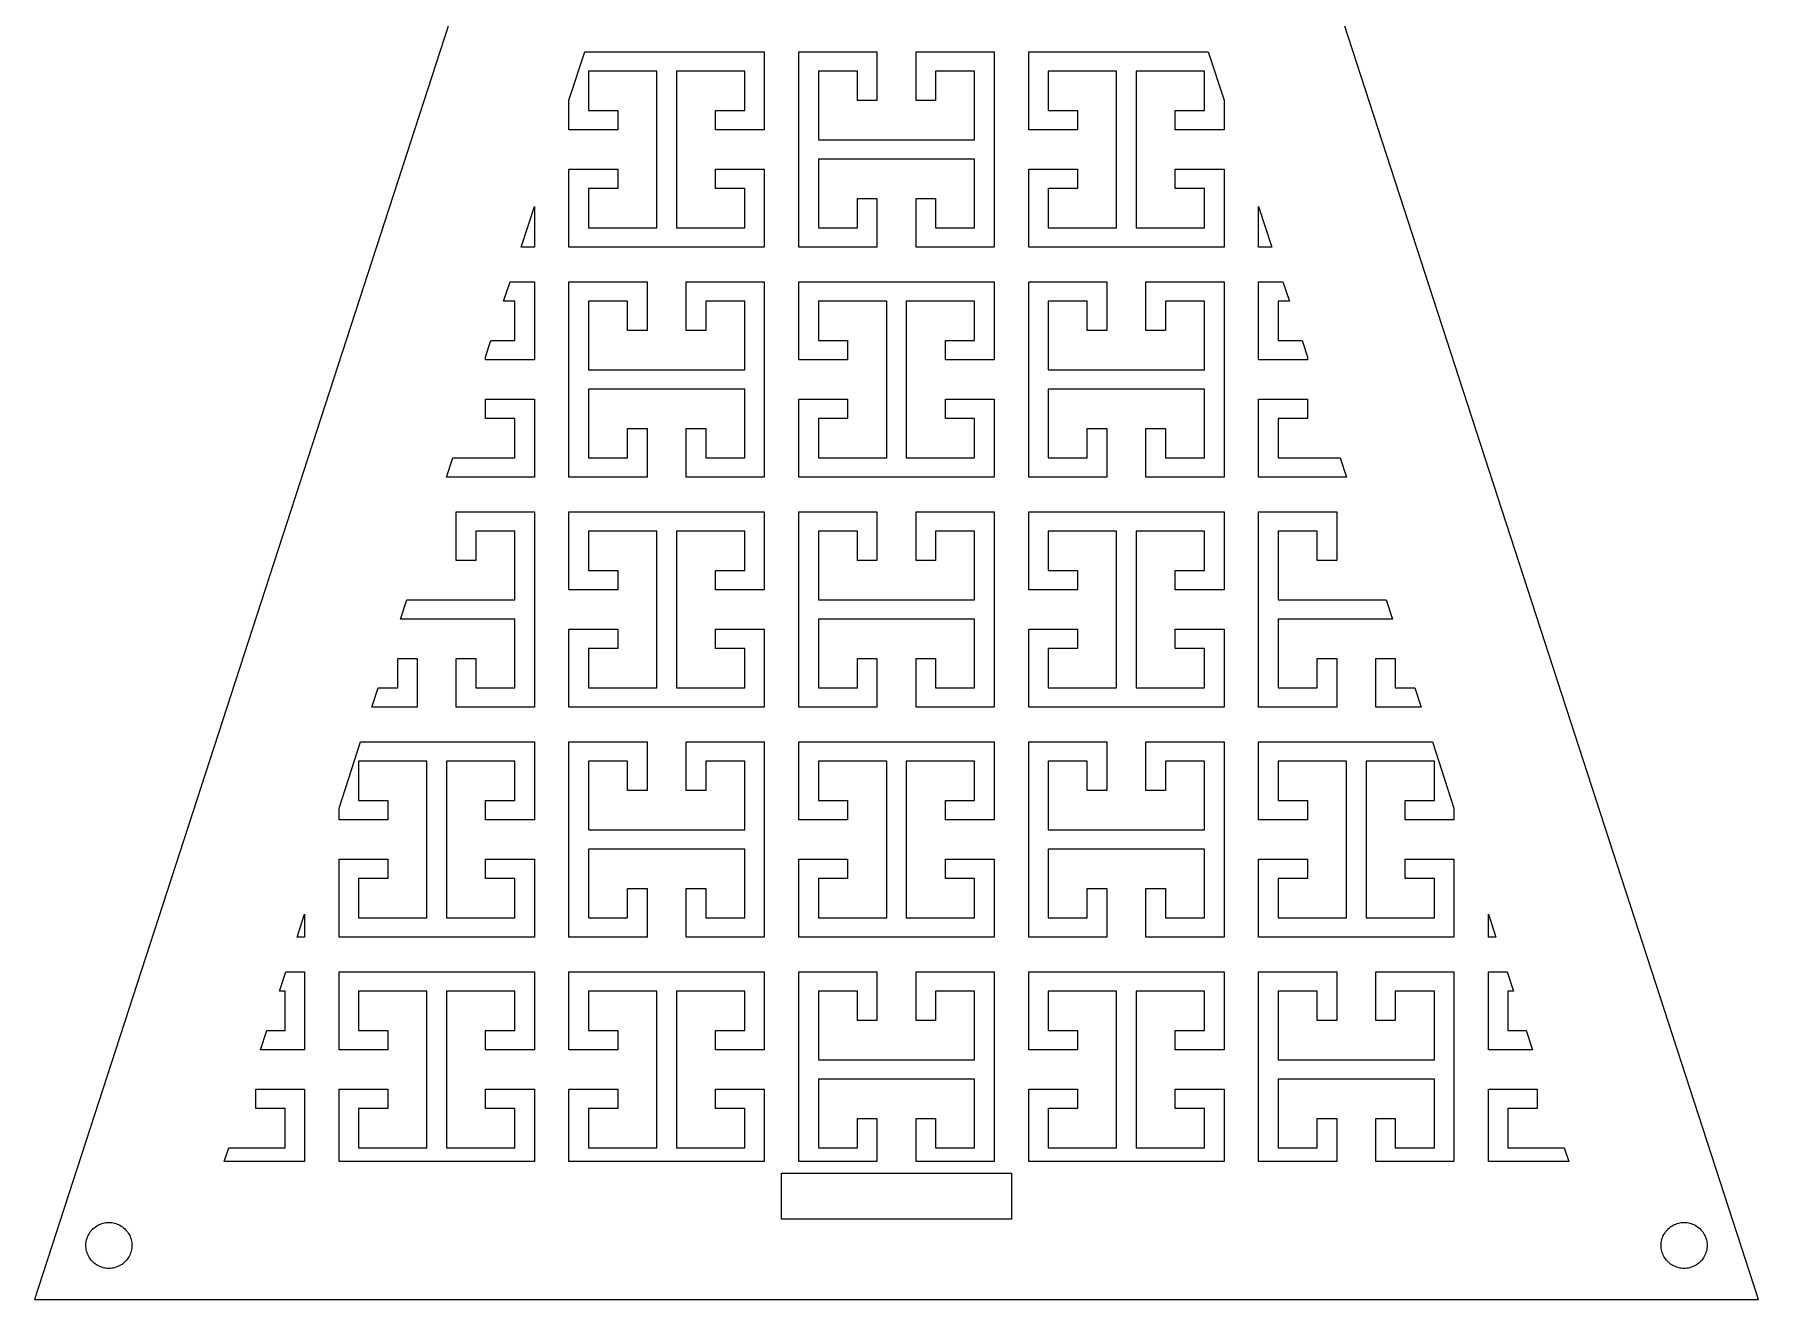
# Model space of a CAD drawing. Header units: metres. Extents: x -75 to 75, y 0 to 231.
# Drawn here: x -75 to 75, y 0 to 110 of the extents above; entities that cross this region are included whole.
import ezdxf

# ---------------------------------------------------------------- set-up
doc = ezdxf.new("R2010")
doc.units = ezdxf.units.M

msp = doc.modelspace()

# ---------------------------------------------------------------- linework, layer by layer
for p, q in [((0, 230.826), (-75, 0)), ((75, 0), (0, 230.826)), ((-28.4998, 104.28), (-27.1287, 108.5)), ((-27.1287, 108.5), (-11.4999, 108.5)), ((-11.4999, 108.5), (-11.4999, 101.7)), ((-8.49976, 91.4999), (-8.49976, 108.5)), ((-8.49976, 108.5), (-1.69983, 108.5)), ((-1.69983, 108.5), (-1.69983, 104.25)), ((1.69983, 104.25), (1.69983, 108.5)), ((1.69983, 108.5), (8.49976, 108.5)), ((8.49976, 108.5), (8.49976, 91.4999)), ((11.4999, 101.7), (11.4999, 108.5)), ((11.4999, 108.5), (27.1287, 108.5)), ((27.1287, 108.5), (28.4998, 104.28)), ((-20.8496, 106.8), (-26.7996, 106.8)), ((-26.7996, 106.8), (-26.7996, 103.4)), ((-20.8496, 93.2001), (-20.8496, 106.8)), ((-13.2001, 106.8), (-19.1501, 106.8)), ((-19.1501, 106.8), (-19.1501, 93.2001)), ((-13.2001, 103.4), (-13.2001, 106.8)), ((-3.39966, 106.8), (-6.79962, 106.8)), ((-6.79962, 106.8), (-6.79962, 100.85)), ((-3.39966, 104.25), (-3.39966, 106.8)), ((6.79962, 106.8), (3.39966, 106.8)), ((3.39966, 106.8), (3.39966, 104.25)), ((6.79962, 100.85), (6.79962, 106.8)), ((19.1501, 106.8), (13.2001, 106.8)), ((13.2001, 106.8), (13.2001, 103.4)), ((19.1501, 93.2001), (19.1501, 106.8)), ((26.7996, 106.8), (20.8496, 106.8)), ((20.8496, 106.8), (20.8496, 93.2001)), ((26.7996, 103.4), (26.7996, 106.8)), ((-28.4998, 101.7), (-28.4998, 104.28)), ((-1.69983, 104.25), (-3.39966, 104.25)), ((3.39966, 104.25), (1.69983, 104.25)), ((28.4998, 104.28), (28.4998, 101.7)), ((-26.7996, 103.4), (-24.2499, 103.4)), ((-24.2499, 103.4), (-24.2499, 101.7)), ((-15.7498, 101.7), (-15.7498, 103.4)), ((-15.7498, 103.4), (-13.2001, 103.4)), ((13.2001, 103.4), (15.7498, 103.4)), ((15.7498, 103.4), (15.7498, 101.7)), ((24.2499, 101.7), (24.2499, 103.4)), ((24.2499, 103.4), (26.7996, 103.4)), ((-24.2499, 101.7), (-28.4998, 101.7)), ((-11.4999, 101.7), (-15.7498, 101.7)), ((-6.79962, 100.85), (6.79962, 100.85)), ((15.7498, 101.7), (11.4999, 101.7)), ((28.4998, 101.7), (24.2499, 101.7)), ((6.79962, 99.1501), (-6.79962, 99.1501)), ((-6.79962, 99.1501), (-6.79962, 93.2001)), ((6.79962, 93.2001), (6.79962, 99.1501)), ((-28.4998, 91.4999), (-28.4998, 98.2999)), ((-28.4998, 98.2999), (-24.2499, 98.2999)), ((-24.2499, 98.2999), (-24.2499, 96.6)), ((-15.7498, 96.6), (-15.7498, 98.2999)), ((-15.7498, 98.2999), (-11.4999, 98.2999)), ((-11.4999, 98.2999), (-11.4999, 91.4999)), ((11.4999, 91.4999), (11.4999, 98.2999)), ((11.4999, 98.2999), (15.7498, 98.2999)), ((15.7498, 98.2999), (15.7498, 96.6)), ((24.2499, 96.6), (24.2499, 98.2999)), ((24.2499, 98.2999), (28.4998, 98.2999)), ((28.4998, 98.2999), (28.4998, 91.4999)), ((-24.2499, 96.6), (-26.7996, 96.6)), ((-26.7996, 96.6), (-26.7996, 93.2001)), ((-13.2001, 96.6), (-15.7498, 96.6)), ((-13.2001, 93.2001), (-13.2001, 96.6)), ((15.7498, 96.6), (13.2001, 96.6)), ((13.2001, 96.6), (13.2001, 93.2001)), ((26.7996, 96.6), (24.2499, 96.6)), ((26.7996, 93.2001), (26.7996, 96.6)), ((-32.6523, 91.4999), (-31.4999, 95.0466)), ((-31.4999, 95.0466), (-31.4999, 91.4999)), ((-3.39966, 93.2001), (-3.39966, 95.7498)), ((-3.39966, 95.7498), (-1.69983, 95.7498)), ((-1.69983, 95.7498), (-1.69983, 91.4999)), ((1.69983, 91.4999), (1.69983, 95.7498)), ((1.69983, 95.7498), (3.39966, 95.7498)), ((3.39966, 95.7498), (3.39966, 93.2001)), ((31.4999, 91.4999), (31.4999, 95.0466)), ((31.4999, 95.0466), (32.6523, 91.4999)), ((-26.7996, 93.2001), (-20.8496, 93.2001)), ((-19.1501, 93.2001), (-13.2001, 93.2001)), ((-6.79962, 93.2001), (-3.39966, 93.2001)), ((3.39966, 93.2001), (6.79962, 93.2001)), ((13.2001, 93.2001), (19.1501, 93.2001)), ((20.8496, 93.2001), (26.7996, 93.2001)), ((-31.4999, 91.4999), (-32.6523, 91.4999)), ((-11.4999, 91.4999), (-28.4998, 91.4999)), ((-1.69983, 91.4999), (-8.49976, 91.4999)), ((8.49976, 91.4999), (1.69983, 91.4999)), ((28.4998, 91.4999), (11.4999, 91.4999)), ((32.6523, 91.4999), (31.4999, 91.4999)), ((-34.1796, 86.7996), (-33.6271, 88.4998)), ((-33.6271, 88.4998), (-31.4999, 88.4998)), ((-31.4999, 88.4998), (-31.4999, 81.6998)), ((-28.4998, 71.4999), (-28.4998, 88.4998)), ((-28.4998, 88.4998), (-21.6998, 88.4998)), ((-21.6998, 88.4998), (-21.6998, 84.2499)), ((-18.2999, 84.2499), (-18.2999, 88.4998)), ((-18.2999, 88.4998), (-11.4999, 88.4998)), ((-11.4999, 88.4998), (-11.4999, 71.4999)), ((-8.49976, 81.6998), (-8.49976, 88.4998)), ((-8.49976, 88.4998), (8.49976, 88.4998)), ((8.49976, 88.4998), (8.49976, 81.6998)), ((11.4999, 71.4999), (11.4999, 88.4998)), ((11.4999, 88.4998), (18.2999, 88.4998)), ((18.2999, 88.4998), (18.2999, 84.2499)), ((21.6998, 84.2499), (21.6998, 88.4998)), ((21.6998, 88.4998), (28.4998, 88.4998)), ((28.4998, 88.4998), (28.4998, 71.4999)), ((31.4999, 81.6998), (31.4999, 88.4998)), ((31.4999, 88.4998), (33.6271, 88.4998)), ((33.6271, 88.4998), (34.1796, 86.7996)), ((-33.2001, 86.7996), (-34.1796, 86.7996)), ((-33.2001, 83.3997), (-33.2001, 86.7996)), ((-23.3997, 86.7996), (-26.7996, 86.7996)), ((-26.7996, 86.7996), (-26.7996, 80.8496)), ((-23.3997, 84.2499), (-23.3997, 86.7996)), ((-13.2001, 86.7996), (-16.6, 86.7996)), ((-16.6, 86.7996), (-16.6, 84.2499)), ((-13.2001, 80.8496), (-13.2001, 86.7996)), ((-0.84961, 86.7996), (-6.79962, 86.7996)), ((-6.79962, 86.7996), (-6.79962, 83.3997)), ((-0.84961, 73.2001), (-0.84961, 86.7996)), ((6.79962, 86.7996), (0.84961, 86.7996)), ((0.84961, 86.7996), (0.84961, 73.2001)), ((6.79962, 83.3997), (6.79962, 86.7996)), ((16.6, 86.7996), (13.2001, 86.7996)), ((13.2001, 86.7996), (13.2001, 80.8496)), ((16.6, 84.2499), (16.6, 86.7996)), ((26.7996, 86.7996), (23.3997, 86.7996)), ((23.3997, 86.7996), (23.3997, 84.2499)), ((26.7996, 80.8496), (26.7996, 86.7996)), ((34.1796, 86.7996), (33.2001, 86.7996)), ((33.2001, 86.7996), (33.2001, 83.3997)), ((-21.6998, 84.2499), (-23.3997, 84.2499)), ((-16.6, 84.2499), (-18.2999, 84.2499)), ((18.2999, 84.2499), (16.6, 84.2499)), ((23.3997, 84.2499), (21.6998, 84.2499)), ((-35.7498, 81.9668), (-35.2843, 83.3997)), ((-35.2843, 83.3997), (-33.2001, 83.3997)), ((-6.79962, 83.3997), (-4.24988, 83.3997)), ((-4.24988, 83.3997), (-4.24988, 81.6998)), ((4.24988, 81.6998), (4.24988, 83.3997)), ((4.24988, 83.3997), (6.79962, 83.3997)), ((33.2001, 83.3997), (35.2843, 83.3997)), ((35.2843, 83.3997), (35.7498, 81.9668)), ((-35.7498, 81.6998), (-35.7498, 81.9668)), ((-31.4999, 81.6998), (-35.7498, 81.6998)), ((-4.24988, 81.6998), (-8.49976, 81.6998)), ((8.49976, 81.6998), (4.24988, 81.6998)), ((35.7498, 81.6998), (31.4999, 81.6998)), ((35.7498, 81.9668), (35.7498, 81.6998)), ((-26.7996, 80.8496), (-13.2001, 80.8496)), ((13.2001, 80.8496), (26.7996, 80.8496)), ((-35.7498, 76.6), (-35.7498, 78.2999)), ((-35.7498, 78.2999), (-31.4999, 78.2999)), ((-31.4999, 78.2999), (-31.4999, 71.4999)), ((-13.2001, 79.1501), (-26.7996, 79.1501)), ((-26.7996, 79.1501), (-26.7996, 73.2001)), ((-13.2001, 73.2001), (-13.2001, 79.1501)), ((-8.49976, 71.4999), (-8.49976, 78.2999)), ((-8.49976, 78.2999), (-4.24988, 78.2999)), ((-4.24988, 78.2999), (-4.24988, 76.6)), ((4.24988, 76.6), (4.24988, 78.2999)), ((4.24988, 78.2999), (8.49976, 78.2999)), ((8.49976, 78.2999), (8.49976, 71.4999)), ((26.7996, 79.1501), (13.2001, 79.1501)), ((13.2001, 79.1501), (13.2001, 73.2001)), ((26.7996, 73.2001), (26.7996, 79.1501)), ((31.4999, 71.4999), (31.4999, 78.2999)), ((31.4999, 78.2999), (35.7498, 78.2999)), ((35.7498, 78.2999), (35.7498, 76.6)), ((-33.2001, 76.6), (-35.7498, 76.6)), ((-33.2001, 73.2001), (-33.2001, 76.6)), ((-4.24988, 76.6), (-6.79962, 76.6)), ((-6.79962, 76.6), (-6.79962, 73.2001)), ((6.79962, 76.6), (4.24988, 76.6)), ((6.79962, 73.2001), (6.79962, 76.6)), ((35.7498, 76.6), (33.2001, 76.6)), ((33.2001, 76.6), (33.2001, 73.2001)), ((-23.3997, 73.2001), (-23.3997, 75.7498)), ((-23.3997, 75.7498), (-21.6998, 75.7498)), ((-21.6998, 75.7498), (-21.6998, 71.4999)), ((-18.2999, 71.4999), (-18.2999, 75.7498)), ((-18.2999, 75.7498), (-16.6, 75.7498)), ((-16.6, 75.7498), (-16.6, 73.2001)), ((16.6, 73.2001), (16.6, 75.7498)), ((16.6, 75.7498), (18.2999, 75.7498)), ((18.2999, 75.7498), (18.2999, 71.4999)), ((21.6998, 71.4999), (21.6998, 75.7498)), ((21.6998, 75.7498), (23.3997, 75.7498)), ((23.3997, 75.7498), (23.3997, 73.2001)), ((-39.1507, 71.4999), (-38.5983, 73.2001)), ((-38.5983, 73.2001), (-33.2001, 73.2001)), ((-26.7996, 73.2001), (-23.3997, 73.2001)), ((-16.6, 73.2001), (-13.2001, 73.2001)), ((-6.79962, 73.2001), (-0.84961, 73.2001)), ((0.84961, 73.2001), (6.79962, 73.2001)), ((13.2001, 73.2001), (16.6, 73.2001)), ((23.3997, 73.2001), (26.7996, 73.2001)), ((33.2001, 73.2001), (38.5983, 73.2001)), ((38.5983, 73.2001), (39.1507, 71.4999)), ((-31.4999, 71.4999), (-39.1507, 71.4999)), ((-21.6998, 71.4999), (-28.4998, 71.4999)), ((-11.4999, 71.4999), (-18.2999, 71.4999)), ((8.49976, 71.4999), (-8.49976, 71.4999)), ((18.2999, 71.4999), (11.4999, 71.4999)), ((28.4998, 71.4999), (21.6998, 71.4999)), ((39.1507, 71.4999), (31.4999, 71.4999)), ((-38.2999, 64.2499), (-38.2999, 68.4998)), ((-38.2999, 68.4998), (-31.4999, 68.4998)), ((-31.4999, 68.4998), (-31.4999, 51.4999)), ((-28.4998, 61.6998), (-28.4998, 68.4998)), ((-28.4998, 68.4998), (-11.4999, 68.4998)), ((-11.4999, 68.4998), (-11.4999, 61.6998)), ((-8.49976, 51.4999), (-8.49976, 68.4998)), ((-8.49976, 68.4998), (-1.69983, 68.4998)), ((-1.69983, 68.4998), (-1.69983, 64.2499)), ((1.69983, 64.2499), (1.69983, 68.4998)), ((1.69983, 68.4998), (8.49976, 68.4998)), ((8.49976, 68.4998), (8.49976, 51.4999)), ((11.4999, 61.6998), (11.4999, 68.4998)), ((11.4999, 68.4998), (28.4998, 68.4998)), ((28.4998, 68.4998), (28.4998, 61.6998)), ((31.4999, 51.4999), (31.4999, 68.4998)), ((31.4999, 68.4998), (38.2999, 68.4998)), ((38.2999, 68.4998), (38.2999, 64.2499)), ((-33.2001, 66.7996), (-36.6, 66.7996)), ((-36.6, 66.7996), (-36.6, 64.2499)), ((-33.2001, 60.8496), (-33.2001, 66.7996)), ((-20.8496, 66.7996), (-26.7996, 66.7996)), ((-26.7996, 66.7996), (-26.7996, 63.3997)), ((-20.8496, 53.2001), (-20.8496, 66.7996)), ((-13.2001, 66.7996), (-19.1501, 66.7996)), ((-19.1501, 66.7996), (-19.1501, 53.2001)), ((-13.2001, 63.3997), (-13.2001, 66.7996)), ((-3.39966, 66.7996), (-6.79962, 66.7996)), ((-6.79962, 66.7996), (-6.79962, 60.8496)), ((-3.39966, 64.2499), (-3.39966, 66.7996)), ((6.79962, 66.7996), (3.39966, 66.7996)), ((3.39966, 66.7996), (3.39966, 64.2499)), ((6.79962, 60.8496), (6.79962, 66.7996)), ((19.1501, 66.7996), (13.2001, 66.7996)), ((13.2001, 66.7996), (13.2001, 63.3997)), ((19.1501, 53.2001), (19.1501, 66.7996)), ((26.7996, 66.7996), (20.8496, 66.7996)), ((20.8496, 66.7996), (20.8496, 53.2001)), ((26.7996, 63.3997), (26.7996, 66.7996)), ((36.6, 66.7996), (33.2001, 66.7996)), ((33.2001, 66.7996), (33.2001, 60.8496)), ((36.6, 64.2499), (36.6, 66.7996)), ((-36.6, 64.2499), (-38.2999, 64.2499)), ((-26.7996, 63.3997), (-24.2499, 63.3997)), ((-24.2499, 63.3997), (-24.2499, 61.6998)), ((-15.7498, 61.6998), (-15.7498, 63.3997)), ((-15.7498, 63.3997), (-13.2001, 63.3997)), ((-1.69983, 64.2499), (-3.39966, 64.2499)), ((3.39966, 64.2499), (1.69983, 64.2499)), ((13.2001, 63.3997), (15.7498, 63.3997)), ((15.7498, 63.3997), (15.7498, 61.6998)), ((24.2499, 61.6998), (24.2499, 63.3997)), ((24.2499, 63.3997), (26.7996, 63.3997)), ((38.2999, 64.2499), (36.6, 64.2499)), ((-24.2499, 61.6998), (-28.4998, 61.6998)), ((-11.4999, 61.6998), (-15.7498, 61.6998)), ((15.7498, 61.6998), (11.4999, 61.6998)), ((28.4998, 61.6998), (24.2499, 61.6998)), ((-43.1634, 59.1501), (-42.6112, 60.8496)), ((-42.6112, 60.8496), (-33.2001, 60.8496)), ((-6.79962, 60.8496), (6.79962, 60.8496)), ((33.2001, 60.8496), (42.6112, 60.8496)), ((42.6112, 60.8496), (43.1634, 59.1501)), ((-33.2001, 59.1501), (-43.1634, 59.1501)), ((-33.2001, 53.2001), (-33.2001, 59.1501)), ((6.79962, 59.1501), (-6.79962, 59.1501)), ((-6.79962, 59.1501), (-6.79962, 53.2001)), ((6.79962, 53.2001), (6.79962, 59.1501)), ((43.1634, 59.1501), (33.2001, 59.1501)), ((33.2001, 59.1501), (33.2001, 53.2001)), ((-28.4998, 51.4999), (-28.4998, 58.2999)), ((-28.4998, 58.2999), (-24.2499, 58.2999)), ((-24.2499, 58.2999), (-24.2499, 56.6)), ((-15.7498, 56.6), (-15.7498, 58.2999)), ((-15.7498, 58.2999), (-11.4999, 58.2999)), ((-11.4999, 58.2999), (-11.4999, 51.4999)), ((11.4999, 51.4999), (11.4999, 58.2999)), ((11.4999, 58.2999), (15.7498, 58.2999)), ((15.7498, 58.2999), (15.7498, 56.6)), ((24.2499, 56.6), (24.2499, 58.2999)), ((24.2499, 58.2999), (28.4998, 58.2999)), ((28.4998, 58.2999), (28.4998, 51.4999)), ((-43.3997, 53.2001), (-43.3997, 55.7498)), ((-43.3997, 55.7498), (-41.6998, 55.7498)), ((-41.6998, 55.7498), (-41.6998, 51.4999)), ((-38.2999, 51.4999), (-38.2999, 55.7498)), ((-38.2999, 55.7498), (-36.6, 55.7498)), ((-36.6, 55.7498), (-36.6, 53.2001)), ((-24.2499, 56.6), (-26.7996, 56.6)), ((-26.7996, 56.6), (-26.7996, 53.2001)), ((-13.2001, 56.6), (-15.7498, 56.6)), ((-13.2001, 53.2001), (-13.2001, 56.6)), ((-3.39966, 53.2001), (-3.39966, 55.7498)), ((-3.39966, 55.7498), (-1.69983, 55.7498)), ((-1.69983, 55.7498), (-1.69983, 51.4999)), ((1.69983, 51.4999), (1.69983, 55.7498)), ((1.69983, 55.7498), (3.39966, 55.7498)), ((3.39966, 55.7498), (3.39966, 53.2001)), ((15.7498, 56.6), (13.2001, 56.6)), ((13.2001, 56.6), (13.2001, 53.2001)), ((26.7996, 56.6), (24.2499, 56.6)), ((26.7996, 53.2001), (26.7996, 56.6)), ((36.6, 53.2001), (36.6, 55.7498)), ((36.6, 55.7498), (38.2999, 55.7498)), ((38.2999, 55.7498), (38.2999, 51.4999)), ((41.6998, 51.4999), (41.6998, 55.7498)), ((41.6998, 55.7498), (43.3997, 55.7498)), ((43.3997, 55.7498), (43.3997, 53.2001)), ((-45.6491, 51.4999), (-45.0967, 53.2001)), ((-45.0967, 53.2001), (-43.3997, 53.2001)), ((-36.6, 53.2001), (-33.2001, 53.2001)), ((-26.7996, 53.2001), (-20.8496, 53.2001)), ((-19.1501, 53.2001), (-13.2001, 53.2001)), ((-6.79962, 53.2001), (-3.39966, 53.2001)), ((3.39966, 53.2001), (6.79962, 53.2001)), ((13.2001, 53.2001), (19.1501, 53.2001)), ((20.8496, 53.2001), (26.7996, 53.2001)), ((33.2001, 53.2001), (36.6, 53.2001)), ((43.3997, 53.2001), (45.0967, 53.2001)), ((45.0967, 53.2001), (45.6491, 51.4999)), ((-41.6998, 51.4999), (-45.6491, 51.4999)), ((-31.4999, 51.4999), (-38.2999, 51.4999)), ((-11.4999, 51.4999), (-28.4998, 51.4999)), ((-1.69983, 51.4999), (-8.49976, 51.4999)), ((8.49976, 51.4999), (1.69983, 51.4999)), ((28.4998, 51.4999), (11.4999, 51.4999)), ((38.2999, 51.4999), (31.4999, 51.4999)), ((45.6491, 51.4999), (41.6998, 51.4999)), ((-48.4998, 42.7265), (-46.6239, 48.4998)), ((-46.6239, 48.4998), (-31.4999, 48.4998)), ((-31.4999, 48.4998), (-31.4999, 41.6998)), ((-28.4998, 31.4999), (-28.4998, 48.4998)), ((-28.4998, 48.4998), (-21.6998, 48.4998)), ((-21.6998, 48.4998), (-21.6998, 44.2499)), ((-18.2999, 44.2499), (-18.2999, 48.4998)), ((-18.2999, 48.4998), (-11.4999, 48.4998)), ((-11.4999, 48.4998), (-11.4999, 31.4999)), ((-8.49976, 41.6998), (-8.49976, 48.4998)), ((-8.49976, 48.4998), (8.49976, 48.4998)), ((8.49976, 48.4998), (8.49976, 41.6998)), ((11.4999, 31.4999), (11.4999, 48.4998)), ((11.4999, 48.4998), (18.2999, 48.4998)), ((18.2999, 48.4998), (18.2999, 44.2499)), ((21.6998, 44.2499), (21.6998, 48.4998)), ((21.6998, 48.4998), (28.4998, 48.4998)), ((28.4998, 48.4998), (28.4998, 31.4999)), ((31.4999, 41.6998), (31.4999, 48.4998)), ((31.4999, 48.4998), (46.6239, 48.4998)), ((46.6239, 48.4998), (48.4998, 42.7265)), ((-40.8496, 46.7996), (-46.7996, 46.7996)), ((-46.7996, 46.7996), (-46.7996, 43.3997)), ((-40.8496, 33.2001), (-40.8496, 46.7996)), ((-33.2001, 46.7996), (-39.1501, 46.7996)), ((-39.1501, 46.7996), (-39.1501, 33.2001)), ((-33.2001, 43.3997), (-33.2001, 46.7996)), ((-23.3997, 46.7996), (-26.7996, 46.7996)), ((-26.7996, 46.7996), (-26.7996, 40.8496)), ((-23.3997, 44.2499), (-23.3997, 46.7996)), ((-13.2001, 46.7996), (-16.6, 46.7996)), ((-16.6, 46.7996), (-16.6, 44.2499)), ((-13.2001, 40.8496), (-13.2001, 46.7996)), ((-0.84961, 46.7996), (-6.79962, 46.7996)), ((-6.79962, 46.7996), (-6.79962, 43.3997)), ((-0.84961, 33.2001), (-0.84961, 46.7996)), ((6.79962, 46.7996), (0.84961, 46.7996)), ((0.84961, 46.7996), (0.84961, 33.2001)), ((6.79962, 43.3997), (6.79962, 46.7996)), ((16.6, 46.7996), (13.2001, 46.7996)), ((13.2001, 46.7996), (13.2001, 40.8496)), ((16.6, 44.2499), (16.6, 46.7996)), ((26.7996, 46.7996), (23.3997, 46.7996)), ((23.3997, 46.7996), (23.3997, 44.2499)), ((26.7996, 40.8496), (26.7996, 46.7996)), ((39.1501, 46.7996), (33.2001, 46.7996)), ((33.2001, 46.7996), (33.2001, 43.3997)), ((39.1501, 33.2001), (39.1501, 46.7996)), ((46.7996, 46.7996), (40.8496, 46.7996)), ((40.8496, 46.7996), (40.8496, 33.2001)), ((46.7996, 43.3997), (46.7996, 46.7996)), ((-21.6998, 44.2499), (-23.3997, 44.2499)), ((-16.6, 44.2499), (-18.2999, 44.2499)), ((18.2999, 44.2499), (16.6, 44.2499)), ((23.3997, 44.2499), (21.6998, 44.2499)), ((-48.4998, 41.6998), (-48.4998, 42.7265)), ((-46.7996, 43.3997), (-44.2499, 43.3997)), ((-44.2499, 43.3997), (-44.2499, 41.6998)), ((-35.7498, 41.6998), (-35.7498, 43.3997)), ((-35.7498, 43.3997), (-33.2001, 43.3997)), ((-6.79962, 43.3997), (-4.24988, 43.3997)), ((-4.24988, 43.3997), (-4.24988, 41.6998)), ((4.24988, 41.6998), (4.24988, 43.3997)), ((4.24988, 43.3997), (6.79962, 43.3997)), ((33.2001, 43.3997), (35.7498, 43.3997)), ((35.7498, 43.3997), (35.7498, 41.6998)), ((44.2499, 41.6998), (44.2499, 43.3997)), ((44.2499, 43.3997), (46.7996, 43.3997)), ((48.4998, 42.7265), (48.4998, 41.6998)), ((-44.2499, 41.6998), (-48.4998, 41.6998)), ((-31.4999, 41.6998), (-35.7498, 41.6998)), ((-26.7996, 40.8496), (-13.2001, 40.8496)), ((-4.24988, 41.6998), (-8.49976, 41.6998)), ((8.49976, 41.6998), (4.24988, 41.6998)), ((13.2001, 40.8496), (26.7996, 40.8496)), ((35.7498, 41.6998), (31.4999, 41.6998)), ((48.4998, 41.6998), (44.2499, 41.6998)), ((-13.2001, 39.1501), (-26.7996, 39.1501)), ((-26.7996, 39.1501), (-26.7996, 33.2001)), ((-13.2001, 33.2001), (-13.2001, 39.1501)), ((26.7996, 39.1501), (13.2001, 39.1501)), ((13.2001, 39.1501), (13.2001, 33.2001)), ((26.7996, 33.2001), (26.7996, 39.1501)), ((-48.4998, 31.4999), (-48.4998, 38.2999)), ((-48.4998, 38.2999), (-44.2499, 38.2999)), ((-44.2499, 38.2999), (-44.2499, 36.6)), ((-35.7498, 36.6), (-35.7498, 38.2999)), ((-35.7498, 38.2999), (-31.4999, 38.2999)), ((-31.4999, 38.2999), (-31.4999, 31.4999)), ((-8.49976, 31.4999), (-8.49976, 38.2999)), ((-8.49976, 38.2999), (-4.24988, 38.2999)), ((-4.24988, 38.2999), (-4.24988, 36.6)), ((4.24988, 36.6), (4.24988, 38.2999)), ((4.24988, 38.2999), (8.49976, 38.2999)), ((8.49976, 38.2999), (8.49976, 31.4999)), ((31.4999, 31.4999), (31.4999, 38.2999)), ((31.4999, 38.2999), (35.7498, 38.2999)), ((35.7498, 38.2999), (35.7498, 36.6)), ((44.2499, 36.6), (44.2499, 38.2999)), ((44.2499, 38.2999), (48.4998, 38.2999)), ((48.4998, 38.2999), (48.4998, 31.4999)), ((-44.2499, 36.6), (-46.7996, 36.6)), ((-46.7996, 36.6), (-46.7996, 33.2001)), ((-33.2001, 36.6), (-35.7498, 36.6)), ((-33.2001, 33.2001), (-33.2001, 36.6)), ((-4.24988, 36.6), (-6.79962, 36.6)), ((-6.79962, 36.6), (-6.79962, 33.2001)), ((6.79962, 36.6), (4.24988, 36.6)), ((6.79962, 33.2001), (6.79962, 36.6)), ((35.7498, 36.6), (33.2001, 36.6)), ((33.2001, 36.6), (33.2001, 33.2001)), ((46.7996, 36.6), (44.2499, 36.6)), ((46.7996, 33.2001), (46.7996, 36.6)), ((-23.3997, 33.2001), (-23.3997, 35.7498)), ((-23.3997, 35.7498), (-21.6998, 35.7498)), ((-21.6998, 35.7498), (-21.6998, 31.4999)), ((-18.2999, 31.4999), (-18.2999, 35.7498)), ((-18.2999, 35.7498), (-16.6, 35.7498)), ((-16.6, 35.7498), (-16.6, 33.2001)), ((16.6, 33.2001), (16.6, 35.7498)), ((16.6, 35.7498), (18.2999, 35.7498)), ((18.2999, 35.7498), (18.2999, 31.4999)), ((21.6998, 31.4999), (21.6998, 35.7498)), ((21.6998, 35.7498), (23.3997, 35.7498)), ((23.3997, 35.7498), (23.3997, 33.2001)), ((-52.1475, 31.4999), (-51.4999, 33.4929)), ((-51.4999, 33.4929), (-51.4999, 31.4999)), ((-46.7996, 33.2001), (-40.8496, 33.2001)), ((-39.1501, 33.2001), (-33.2001, 33.2001)), ((-26.7996, 33.2001), (-23.3997, 33.2001)), ((-16.6, 33.2001), (-13.2001, 33.2001)), ((-6.79962, 33.2001), (-0.84961, 33.2001)), ((0.84961, 33.2001), (6.79962, 33.2001)), ((13.2001, 33.2001), (16.6, 33.2001)), ((23.3997, 33.2001), (26.7996, 33.2001)), ((33.2001, 33.2001), (39.1501, 33.2001)), ((40.8496, 33.2001), (46.7996, 33.2001)), ((51.4999, 31.4999), (51.4999, 33.4929)), ((51.4999, 33.4929), (52.1475, 31.4999)), ((-51.4999, 31.4999), (-52.1475, 31.4999)), ((-31.4999, 31.4999), (-48.4998, 31.4999)), ((-21.6998, 31.4999), (-28.4998, 31.4999)), ((-11.4999, 31.4999), (-18.2999, 31.4999)), ((8.49976, 31.4999), (-8.49976, 31.4999)), ((18.2999, 31.4999), (11.4999, 31.4999)), ((28.4998, 31.4999), (21.6998, 31.4999)), ((48.4998, 31.4999), (31.4999, 31.4999)), ((52.1475, 31.4999), (51.4999, 31.4999)), ((-53.6747, 26.7996), (-53.1223, 28.4998)), ((-53.1223, 28.4998), (-51.4999, 28.4998)), ((-51.4999, 28.4998), (-51.4999, 21.6998)), ((-48.4998, 21.6998), (-48.4998, 28.4998)), ((-48.4998, 28.4998), (-31.4999, 28.4998)), ((-31.4999, 28.4998), (-31.4999, 21.6998)), ((-28.4998, 21.6998), (-28.4998, 28.4998)), ((-28.4998, 28.4998), (-11.4999, 28.4998)), ((-11.4999, 28.4998), (-11.4999, 21.6998)), ((-8.49976, 12), (-8.49976, 28.4998)), ((-8.49976, 28.4998), (-1.69983, 28.4998)), ((-1.69983, 28.4998), (-1.69983, 24.2499)), ((1.69983, 24.2499), (1.69983, 28.4998)), ((1.69983, 28.4998), (8.49976, 28.4998)), ((8.49976, 28.4998), (8.49976, 12)), ((11.4999, 21.6998), (11.4999, 28.4998)), ((11.4999, 28.4998), (28.4998, 28.4998)), ((28.4998, 28.4998), (28.4998, 21.6998)), ((31.4999, 12), (31.4999, 28.4998)), ((31.4999, 28.4998), (38.2999, 28.4998)), ((38.2999, 28.4998), (38.2999, 24.2499)), ((41.6998, 24.2499), (41.6998, 28.4998)), ((41.6998, 28.4998), (48.4998, 28.4998)), ((48.4998, 28.4998), (48.4998, 12)), ((51.4999, 21.6998), (51.4999, 28.4998)), ((51.4999, 28.4998), (53.1223, 28.4998)), ((53.1223, 28.4998), (53.6747, 26.7996)), ((-53.2001, 26.7996), (-53.6747, 26.7996)), ((-53.2001, 23.3997), (-53.2001, 26.7996)), ((-40.8496, 26.7996), (-46.7996, 26.7996)), ((-46.7996, 26.7996), (-46.7996, 23.3997)), ((-40.8496, 13.2001), (-40.8496, 26.7996)), ((-33.2001, 26.7996), (-39.1501, 26.7996)), ((-39.1501, 26.7996), (-39.1501, 13.2001)), ((-33.2001, 23.3997), (-33.2001, 26.7996)), ((-20.8496, 26.7996), (-26.7996, 26.7996)), ((-26.7996, 26.7996), (-26.7996, 23.3997)), ((-20.8496, 13.2001), (-20.8496, 26.7996)), ((-13.2001, 26.7996), (-19.1501, 26.7996)), ((-19.1501, 26.7996), (-19.1501, 13.2001)), ((-13.2001, 23.3997), (-13.2001, 26.7996)), ((-3.39966, 26.7996), (-6.79962, 26.7996)), ((-6.79962, 26.7996), (-6.79962, 20.8496)), ((-3.39966, 24.2499), (-3.39966, 26.7996)), ((6.79962, 26.7996), (3.39966, 26.7996)), ((3.39966, 26.7996), (3.39966, 24.2499)), ((6.79962, 20.8496), (6.79962, 26.7996)), ((19.1501, 26.7996), (13.2001, 26.7996)), ((13.2001, 26.7996), (13.2001, 23.3997)), ((19.1501, 13.2001), (19.1501, 26.7996)), ((26.7996, 26.7996), (20.8496, 26.7996)), ((20.8496, 26.7996), (20.8496, 13.2001)), ((26.7996, 23.3997), (26.7996, 26.7996)), ((36.6, 26.7996), (33.2001, 26.7996)), ((33.2001, 26.7996), (33.2001, 20.8496)), ((36.6, 24.2499), (36.6, 26.7996)), ((46.7996, 26.7996), (43.3997, 26.7996)), ((43.3997, 26.7996), (43.3997, 24.2499)), ((46.7996, 20.8496), (46.7996, 26.7996)), ((53.6747, 26.7996), (53.2001, 26.7996)), ((53.2001, 26.7996), (53.2001, 23.3997)), ((-1.69983, 24.2499), (-3.39966, 24.2499)), ((3.39966, 24.2499), (1.69983, 24.2499)), ((38.2999, 24.2499), (36.6, 24.2499)), ((43.3997, 24.2499), (41.6998, 24.2499)), ((-55.3317, 21.6998), (-54.7794, 23.3997)), ((-54.7794, 23.3997), (-53.2001, 23.3997)), ((-46.7996, 23.3997), (-44.2499, 23.3997)), ((-44.2499, 23.3997), (-44.2499, 21.6998)), ((-35.7498, 21.6998), (-35.7498, 23.3997)), ((-35.7498, 23.3997), (-33.2001, 23.3997)), ((-26.7996, 23.3997), (-24.2499, 23.3997)), ((-24.2499, 23.3997), (-24.2499, 21.6998)), ((-15.7498, 21.6998), (-15.7498, 23.3997)), ((-15.7498, 23.3997), (-13.2001, 23.3997)), ((13.2001, 23.3997), (15.7498, 23.3997)), ((15.7498, 23.3997), (15.7498, 21.6998)), ((24.2499, 21.6998), (24.2499, 23.3997)), ((24.2499, 23.3997), (26.7996, 23.3997)), ((53.2001, 23.3997), (54.7794, 23.3997)), ((54.7794, 23.3997), (55.3317, 21.6998)), ((-51.4999, 21.6998), (-55.3317, 21.6998)), ((-44.2499, 21.6998), (-48.4998, 21.6998)), ((-31.4999, 21.6998), (-35.7498, 21.6998)), ((-24.2499, 21.6998), (-28.4998, 21.6998)), ((-11.4999, 21.6998), (-15.7498, 21.6998)), ((15.7498, 21.6998), (11.4999, 21.6998)), ((28.4998, 21.6998), (24.2499, 21.6998)), ((55.3317, 21.6998), (51.4999, 21.6998)), ((-6.79962, 20.8496), (6.79962, 20.8496)), ((33.2001, 20.8496), (46.7996, 20.8496)), ((-55.7498, 16.6), (-55.7498, 18.2999)), ((-55.7498, 18.2999), (-51.4999, 18.2999)), ((-51.4999, 18.2999), (-51.4999, 12)), ((-48.4998, 12), (-48.4998, 18.2999)), ((-48.4998, 18.2999), (-44.2499, 18.2999)), ((-44.2499, 18.2999), (-44.2499, 16.6)), ((-35.7498, 16.6), (-35.7498, 18.2999)), ((-35.7498, 18.2999), (-31.4999, 18.2999)), ((-31.4999, 18.2999), (-31.4999, 12)), ((-28.4998, 12), (-28.4998, 18.2999)), ((-28.4998, 18.2999), (-24.2499, 18.2999)), ((-24.2499, 18.2999), (-24.2499, 16.6)), ((-15.7498, 16.6), (-15.7498, 18.2999)), ((-15.7498, 18.2999), (-11.4999, 18.2999)), ((-11.4999, 18.2999), (-11.4999, 12)), ((6.79962, 19.1501), (-6.79962, 19.1501)), ((-6.79962, 19.1501), (-6.79962, 13.2001)), ((6.79962, 13.2001), (6.79962, 19.1501)), ((11.4999, 12), (11.4999, 18.2999)), ((11.4999, 18.2999), (15.7498, 18.2999)), ((15.7498, 18.2999), (15.7498, 16.6)), ((24.2499, 16.6), (24.2499, 18.2999)), ((24.2499, 18.2999), (28.4998, 18.2999)), ((28.4998, 18.2999), (28.4998, 12)), ((46.7996, 19.1501), (33.2001, 19.1501)), ((33.2001, 19.1501), (33.2001, 13.2001)), ((46.7996, 13.2001), (46.7996, 19.1501)), ((51.4999, 12), (51.4999, 18.2999)), ((51.4999, 18.2999), (55.7498, 18.2999)), ((55.7498, 18.2999), (55.7498, 16.6)), ((-53.2001, 16.6), (-55.7498, 16.6)), ((-53.2001, 13.2001), (-53.2001, 16.6)), ((-44.2499, 16.6), (-46.7996, 16.6)), ((-46.7996, 16.6), (-46.7996, 13.2001)), ((-33.2001, 16.6), (-35.7498, 16.6)), ((-33.2001, 13.2001), (-33.2001, 16.6)), ((-24.2499, 16.6), (-26.7996, 16.6)), ((-26.7996, 16.6), (-26.7996, 13.2001)), ((-13.2001, 16.6), (-15.7498, 16.6)), ((-13.2001, 13.2001), (-13.2001, 16.6)), ((15.7498, 16.6), (13.2001, 16.6)), ((13.2001, 16.6), (13.2001, 13.2001)), ((26.7996, 16.6), (24.2499, 16.6)), ((26.7996, 13.2001), (26.7996, 16.6)), ((55.7498, 16.6), (53.2001, 16.6)), ((53.2001, 16.6), (53.2001, 13.2001)), ((-3.39966, 13.2001), (-3.39966, 15.7498)), ((-3.39966, 15.7498), (-1.69983, 15.7498)), ((-1.69983, 15.7498), (-1.69983, 12)), ((1.69983, 12), (1.69983, 15.7498)), ((1.69983, 15.7498), (3.39966, 15.7498)), ((3.39966, 15.7498), (3.39966, 13.2001)), ((36.6, 13.2001), (36.6, 15.7498)), ((36.6, 15.7498), (38.2999, 15.7498)), ((38.2999, 15.7498), (38.2999, 12)), ((41.6998, 12), (41.6998, 15.7498)), ((41.6998, 15.7498), (43.3997, 15.7498)), ((43.3997, 15.7498), (43.3997, 13.2001)), ((-58.4834, 12), (-58.0935, 13.2001)), ((-51.4999, 12), (-58.4834, 12)), ((-58.0935, 13.2001), (-53.2001, 13.2001)), ((-31.4999, 12), (-48.4998, 12)), ((-46.7996, 13.2001), (-40.8496, 13.2001)), ((-39.1501, 13.2001), (-33.2001, 13.2001)), ((-11.4999, 12), (-28.4998, 12)), ((-26.7996, 13.2001), (-20.8496, 13.2001)), ((-19.1501, 13.2001), (-13.2001, 13.2001)), ((-1.69983, 12), (-8.49976, 12)), ((-6.79962, 13.2001), (-3.39966, 13.2001)), ((8.49976, 12), (1.69983, 12)), ((3.39966, 13.2001), (6.79962, 13.2001)), ((28.4998, 12), (11.4999, 12)), ((13.2001, 13.2001), (19.1501, 13.2001)), ((20.8496, 13.2001), (26.7996, 13.2001)), ((38.2999, 12), (31.4999, 12)), ((33.2001, 13.2001), (36.6, 13.2001)), ((48.4998, 12), (41.6998, 12)), ((43.3997, 13.2001), (46.7996, 13.2001)), ((58.4834, 12), (51.4999, 12)), ((53.2001, 13.2001), (58.0935, 13.2001)), ((58.0935, 13.2001), (58.4834, 12)), ((-10, 7), (-10, 11)), ((-10, 11), (10, 11)), ((10, 11), (10, 7)), ((-70.0689, 5.97713), (-69.9858, 6.07137)), ((-69.9858, 6.07137), (-69.897, 6.16022)), ((-69.897, 6.16022), (-69.8027, 6.2433)), ((-69.8027, 6.2433), (-69.7034, 6.32031)), ((-69.7034, 6.32031), (-69.5995, 6.39093)), ((-69.5995, 6.39093), (-69.4914, 6.4549)), ((-69.4914, 6.4549), (-69.3794, 6.51193)), ((-69.3794, 6.51193), (-69.2641, 6.56183)), ((-69.2641, 6.56183), (-69.1459, 6.60439)), ((-69.1459, 6.60439), (-69.0252, 6.63943)), ((-69.0252, 6.63943), (-68.9026, 6.66685)), ((-68.9026, 6.66685), (-68.7785, 6.68651)), ((-68.7785, 6.68651), (-68.6534, 6.69833)), ((-68.6534, 6.69833), (-68.5279, 6.70227)), ((-68.5279, 6.70227), (-68.4023, 6.69833)), ((-68.4023, 6.69833), (-68.2772, 6.68651)), ((-68.2772, 6.68651), (-68.1531, 6.66685)), ((-68.1531, 6.66685), (-68.0305, 6.63943)), ((-68.0305, 6.63943), (-67.9098, 6.60439)), ((-67.9098, 6.60439), (-67.7916, 6.56183)), ((-67.7916, 6.56183), (-67.6763, 6.51193)), ((-67.6763, 6.51193), (-67.5643, 6.4549)), ((-67.5643, 6.4549), (-67.4562, 6.39093)), ((-67.4562, 6.39093), (-67.3523, 6.32031)), ((-67.3523, 6.32031), (-67.253, 6.2433)), ((-67.253, 6.2433), (-67.1588, 6.16022)), ((-67.1588, 6.16022), (-67.0699, 6.07137)), ((-67.0699, 6.07137), (-66.9868, 5.97713)), ((10, 7), (-10, 7)), ((66.9868, 5.97713), (67.0699, 6.07137)), ((67.0699, 6.07137), (67.1588, 6.16022)), ((67.1588, 6.16022), (67.253, 6.2433)), ((67.253, 6.2433), (67.3523, 6.32031)), ((67.3523, 6.32031), (67.4562, 6.39093)), ((67.4562, 6.39093), (67.5643, 6.4549)), ((67.5643, 6.4549), (67.6763, 6.51193)), ((67.6763, 6.51193), (67.7916, 6.56183)), ((67.7916, 6.56183), (67.9098, 6.60439)), ((67.9098, 6.60439), (68.0305, 6.63943)), ((68.0305, 6.63943), (68.1531, 6.66685)), ((68.1531, 6.66685), (68.2772, 6.68651)), ((68.2772, 6.68651), (68.4023, 6.69833)), ((68.4023, 6.69833), (68.5279, 6.70227)), ((68.5279, 6.70227), (68.6534, 6.69833)), ((68.6534, 6.69833), (68.7785, 6.68651)), ((68.7785, 6.68651), (68.9026, 6.66685)), ((68.9026, 6.66685), (69.0252, 6.63943)), ((69.0252, 6.63943), (69.1459, 6.60439)), ((69.1459, 6.60439), (69.2641, 6.56183)), ((69.2641, 6.56183), (69.3794, 6.51193)), ((69.3794, 6.51193), (69.4914, 6.4549)), ((69.4914, 6.4549), (69.5995, 6.39093)), ((69.5995, 6.39093), (69.7034, 6.32031)), ((69.7034, 6.32031), (69.8027, 6.2433)), ((69.8027, 6.2433), (69.897, 6.16022)), ((69.897, 6.16022), (69.9858, 6.07137)), ((69.9858, 6.07137), (70.0689, 5.97713)), ((-70.5279, 4.70227), (-70.5239, 4.82785)), ((-70.5239, 4.57669), (-70.5279, 4.70227)), ((-70.5239, 4.82785), (-70.5121, 4.95294)), ((-70.5121, 4.45161), (-70.5239, 4.57669)), ((-70.5121, 4.95294), (-70.4924, 5.07704)), ((-70.4924, 5.07704), (-70.465, 5.19966)), ((-70.465, 5.19966), (-70.43, 5.32031)), ((-70.43, 5.32031), (-70.3874, 5.43852)), ((-70.3874, 5.43852), (-70.3375, 5.55383)), ((-70.3375, 5.55383), (-70.2805, 5.66579)), ((-70.2805, 5.66579), (-70.2165, 5.77393)), ((-70.2165, 5.77393), (-70.1459, 5.87784)), ((-70.1459, 5.87784), (-70.0689, 5.97713)), ((-66.9868, 5.97713), (-66.9098, 5.87784)), ((-66.9098, 5.87784), (-66.8392, 5.77393)), ((-66.8392, 5.77393), (-66.7752, 5.66579)), ((-66.7752, 5.66579), (-66.7182, 5.55383)), ((-66.7182, 5.55383), (-66.6683, 5.43852)), ((-66.6683, 5.43852), (-66.6257, 5.32031)), ((-66.6257, 5.32031), (-66.5907, 5.19966)), ((-66.5907, 5.19966), (-66.5633, 5.07704)), ((-66.5633, 5.07704), (-66.5436, 4.95294)), ((-66.5436, 4.95294), (-66.5318, 4.82785)), ((-66.5318, 4.57669), (-66.5436, 4.45161)), ((-66.5318, 4.82785), (-66.5279, 4.70227)), ((-66.5279, 4.70227), (-66.5318, 4.57669)), ((66.5279, 4.70227), (66.5318, 4.82785)), ((66.5318, 4.57669), (66.5279, 4.70227)), ((66.5318, 4.82785), (66.5436, 4.95294)), ((66.5436, 4.45161), (66.5318, 4.57669)), ((66.5436, 4.95294), (66.5633, 5.07704)), ((66.5633, 5.07704), (66.5907, 5.19966)), ((66.5907, 5.19966), (66.6257, 5.32031)), ((66.6257, 5.32031), (66.6683, 5.43852)), ((66.6683, 5.43852), (66.7182, 5.55383)), ((66.7182, 5.55383), (66.7752, 5.66579)), ((66.7752, 5.66579), (66.8392, 5.77393)), ((66.8392, 5.77393), (66.9098, 5.87784)), ((66.9098, 5.87784), (66.9868, 5.97713)), ((70.0689, 5.97713), (70.1459, 5.87784)), ((70.1459, 5.87784), (70.2165, 5.77393)), ((70.2165, 5.77393), (70.2805, 5.66579)), ((70.2805, 5.66579), (70.3375, 5.55383)), ((70.3375, 5.55383), (70.3874, 5.43852)), ((70.3874, 5.43852), (70.43, 5.32031)), ((70.43, 5.32031), (70.465, 5.19966)), ((70.465, 5.19966), (70.4924, 5.07704)), ((70.4924, 5.07704), (70.5121, 4.95294)), ((70.5121, 4.95294), (70.5239, 4.82785)), ((70.5239, 4.57669), (70.5121, 4.45161)), ((70.5239, 4.82785), (70.5279, 4.70227)), ((70.5279, 4.70227), (70.5239, 4.57669)), ((-70.4924, 4.32751), (-70.5121, 4.45161)), ((-70.465, 4.2049), (-70.4924, 4.32751)), ((-70.43, 4.08424), (-70.465, 4.2049)), ((-70.3874, 3.96602), (-70.43, 4.08424)), ((-70.3375, 3.85072), (-70.3874, 3.96602)), ((-70.2805, 3.73877), (-70.3375, 3.85072)), ((-70.2165, 3.63062), (-70.2805, 3.73877)), ((-70.1459, 3.5267), (-70.2165, 3.63062)), ((-70.0689, 3.42743), (-70.1459, 3.5267)), ((-69.9858, 3.33318), (-70.0689, 3.42743)), ((-69.897, 3.24434), (-69.9858, 3.33318)), ((-69.8027, 3.16125), (-69.897, 3.24434)), ((-69.7034, 3.08424), (-69.8027, 3.16125)), ((-69.5995, 3.01363), (-69.7034, 3.08424)), ((-69.4914, 2.94966), (-69.5995, 3.01363)), ((-67.4562, 3.01363), (-67.5643, 2.94966)), ((-67.3523, 3.08424), (-67.4562, 3.01363)), ((-67.253, 3.16125), (-67.3523, 3.08424)), ((-67.1588, 3.24434), (-67.253, 3.16125)), ((-67.0699, 3.33318), (-67.1588, 3.24434)), ((-66.9868, 3.42743), (-67.0699, 3.33318)), ((-66.9098, 3.5267), (-66.9868, 3.42743)), ((-66.8392, 3.63062), (-66.9098, 3.5267)), ((-66.7752, 3.73877), (-66.8392, 3.63062)), ((-66.7182, 3.85072), (-66.7752, 3.73877)), ((-66.6683, 3.96602), (-66.7182, 3.85072)), ((-66.6257, 4.08424), (-66.6683, 3.96602)), ((-66.5907, 4.2049), (-66.6257, 4.08424)), ((-66.5633, 4.32751), (-66.5907, 4.2049)), ((-66.5436, 4.45161), (-66.5633, 4.32751)), ((66.5633, 4.32751), (66.5436, 4.45161)), ((66.5907, 4.2049), (66.5633, 4.32751)), ((66.6257, 4.08424), (66.5907, 4.2049)), ((66.6683, 3.96602), (66.6257, 4.08424)), ((66.7182, 3.85072), (66.6683, 3.96602)), ((66.7752, 3.73877), (66.7182, 3.85072)), ((66.8392, 3.63062), (66.7752, 3.73877)), ((66.9098, 3.5267), (66.8392, 3.63062)), ((66.9868, 3.42743), (66.9098, 3.5267)), ((67.0699, 3.33318), (66.9868, 3.42743)), ((67.1588, 3.24434), (67.0699, 3.33318)), ((67.253, 3.16125), (67.1588, 3.24434)), ((67.3523, 3.08424), (67.253, 3.16125)), ((67.4562, 3.01363), (67.3523, 3.08424)), ((67.5643, 2.94966), (67.4562, 3.01363)), ((69.5995, 3.01363), (69.4914, 2.94966)), ((69.7034, 3.08424), (69.5995, 3.01363)), ((69.8027, 3.16125), (69.7034, 3.08424)), ((69.897, 3.24434), (69.8027, 3.16125)), ((69.9858, 3.33318), (69.897, 3.24434)), ((70.0689, 3.42743), (69.9858, 3.33318)), ((70.1459, 3.5267), (70.0689, 3.42743)), ((70.2165, 3.63062), (70.1459, 3.5267)), ((70.2805, 3.73877), (70.2165, 3.63062)), ((70.3375, 3.85072), (70.2805, 3.73877)), ((70.3874, 3.96602), (70.3375, 3.85072)), ((70.43, 4.08424), (70.3874, 3.96602)), ((70.465, 4.2049), (70.43, 4.08424)), ((70.4924, 4.32751), (70.465, 4.2049)), ((70.5121, 4.45161), (70.4924, 4.32751)), ((-69.3794, 2.89262), (-69.4914, 2.94966)), ((-69.2641, 2.84273), (-69.3794, 2.89262)), ((-69.1459, 2.80016), (-69.2641, 2.84273)), ((-69.0252, 2.76511), (-69.1459, 2.80016)), ((-68.9026, 2.7377), (-69.0252, 2.76511)), ((-68.7785, 2.71805), (-68.9026, 2.7377)), ((-68.6534, 2.70622), (-68.7785, 2.71805)), ((-68.5279, 2.70227), (-68.6534, 2.70622)), ((-68.4023, 2.70622), (-68.5279, 2.70227)), ((-68.2772, 2.71805), (-68.4023, 2.70622)), ((-68.1531, 2.7377), (-68.2772, 2.71805)), ((-68.0305, 2.76511), (-68.1531, 2.7377)), ((-67.9098, 2.80016), (-68.0305, 2.76511)), ((-67.7916, 2.84273), (-67.9098, 2.80016)), ((-67.6763, 2.89262), (-67.7916, 2.84273)), ((-67.5643, 2.94966), (-67.6763, 2.89262)), ((67.6763, 2.89262), (67.5643, 2.94966)), ((67.7916, 2.84273), (67.6763, 2.89262)), ((67.9098, 2.80016), (67.7916, 2.84273)), ((68.0305, 2.76511), (67.9098, 2.80016)), ((68.1531, 2.7377), (68.0305, 2.76511)), ((68.2772, 2.71805), (68.1531, 2.7377)), ((68.4023, 2.70622), (68.2772, 2.71805)), ((68.5279, 2.70227), (68.4023, 2.70622)), ((68.6534, 2.70622), (68.5279, 2.70227)), ((68.7785, 2.71805), (68.6534, 2.70622)), ((68.9026, 2.7377), (68.7785, 2.71805)), ((69.0252, 2.76511), (68.9026, 2.7377)), ((69.1459, 2.80016), (69.0252, 2.76511)), ((69.2641, 2.84273), (69.1459, 2.80016)), ((69.3794, 2.89262), (69.2641, 2.84273)), ((69.4914, 2.94966), (69.3794, 2.89262)), ((-75, 0), (75, 0))]:
    msp.add_line(p, q)

doc.saveas('drawing.dxf')
